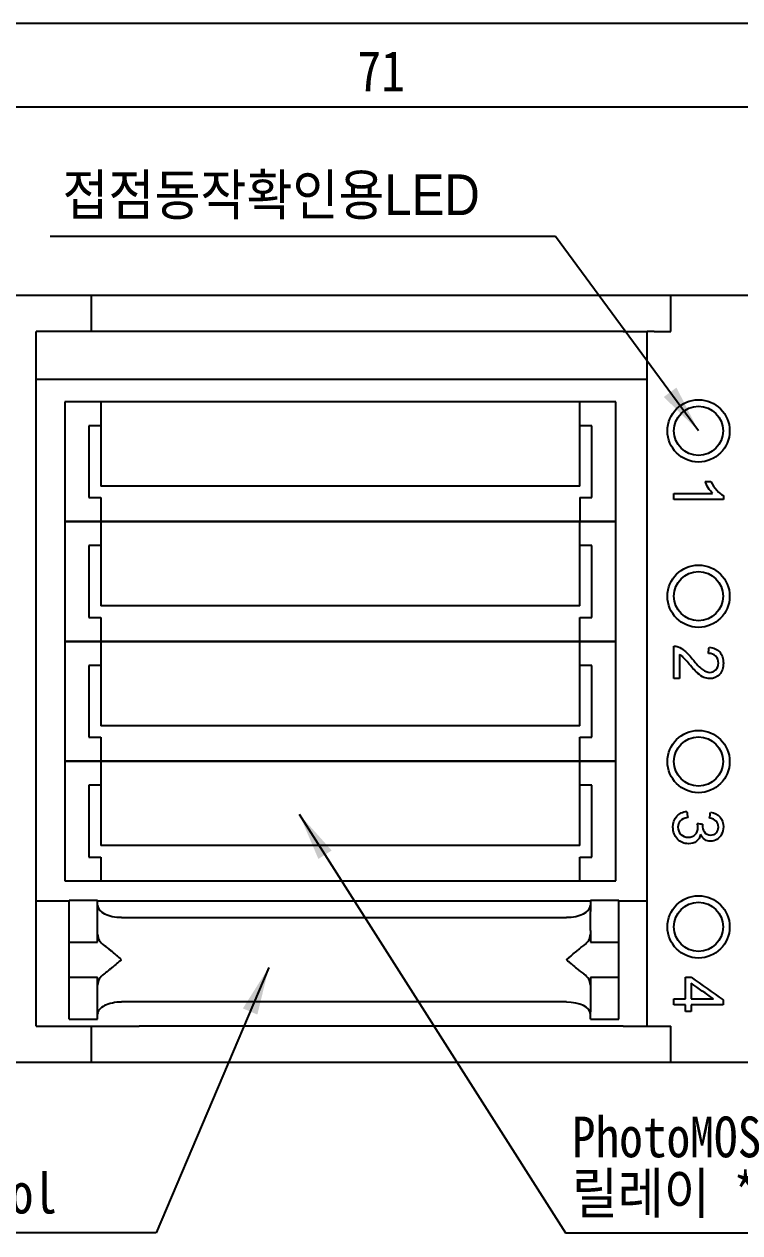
# Model space of a CAD drawing. Header units: millimetres. Extents: x 3555 to 3968, y -1583 to -1296.
# Drawn here: x 3675.2 to 3705.1, y -1439.3 to -1388.8 of the extents above; entities that cross this region are included whole.
import ezdxf

# ---------------------------------------------------------------- set-up
doc = ezdxf.new("R2010")
doc.units = ezdxf.units.MM
doc.styles.add('굴림', font='', dxfattribs={"width": 0.9})
doc.styles.get('굴림').set_extended_font_data('GulimChe')
doc.dimstyles.new('ISO-25', dxfattribs={"dimtxt": 1.7, "dimasz": 2, "dimexe": 1.25, "dimexo": 2, "dimtad": 1, "dimzin": 9, "dimdsep": 46, "dimtxsty": '굴림', "dimcen": 2.5, "dimclrd": 4, "dimclre": 4, "dimclrt": 4, "dimadec": 0, "dimazin": 0, "dimtfac": 1, "dimtmove": 0, "dimatfit": 3, "dimfxl": 1, "dimarcsym": 0})

# ---------------------------------------------------------------- blocks, each defined once
blk = doc.blocks.new('*D31')
at = {"color": 4, "lineweight": -2, "ltscale": 0.3, "transparency": 16777216}
for p, q in [((3654.629, -1398.173), (3654.629, -1391.054)), ((3725.629, -1398.173), (3725.629, -1391.054)), ((3656.629, -1392.304), (3723.629, -1392.304))]:
    blk.add_line(p, q, dxfattribs=at)
at = {"color": 4, "ltscale": 0.3, "transparency": 16777216}
for points in [[(3656.629, -1391.971), (3656.629, -1392.638), (3654.629, -1392.304)], [(3723.629, -1391.971), (3723.629, -1392.638), (3725.629, -1392.304)]]:
    blk.add_solid(points, dxfattribs=at)
at = {"layer": 'DEFPOINTS', "color": 0, "ltscale": 0.3, "transparency": 16777216}
for p in [(3725.629, -1392.304), (3654.629, -1400.173), (3725.629, -1400.173)]:
    blk.add_point(p, dxfattribs=at)
at = {"color": 4, "ltscale": 0.3, "transparency": 16777216, "insert": (3690.129, -1390.807), "char_height": 1.7, "attachment_point": 5, "style": '굴림'}
blk.add_mtext('71', dxfattribs=at)
blk = doc.blocks.new('*D32')
at = {"color": 4, "lineweight": -2, "ltscale": 0.3, "transparency": 16777216}
for p, q in [((3650.129, -1398.173), (3650.129, -1387.554)), ((3730.129, -1399.073), (3730.129, -1387.554)), ((3652.129, -1388.804), (3728.129, -1388.804))]:
    blk.add_line(p, q, dxfattribs=at)
at = {"color": 4, "ltscale": 0.3, "transparency": 16777216}
for points in [[(3652.129, -1388.471), (3652.129, -1389.138), (3650.129, -1388.804)], [(3728.129, -1388.471), (3728.129, -1389.138), (3730.129, -1388.804)]]:
    blk.add_solid(points, dxfattribs=at)
at = {"layer": 'DEFPOINTS', "color": 0, "ltscale": 0.3, "transparency": 16777216}
for p in [(3730.129, -1388.804), (3650.129, -1400.173), (3730.129, -1401.073)]:
    blk.add_point(p, dxfattribs=at)
at = {"color": 4, "ltscale": 0.3, "transparency": 16777216, "insert": (3690.129, -1387.111), "char_height": 1.7, "attachment_point": 5, "style": '굴림'}
blk.add_mtext('80{\\W1;(중판취부 Hole)}', dxfattribs=at)
blk = doc.blocks.new('*D33')
at = {"color": 4, "lineweight": -2, "ltscale": 0.3, "transparency": 16777216}
for p, q in [((3646.379, -1398.173), (3646.379, -1384.054)), ((3734.379, -1400.173), (3734.379, -1384.054)), ((3648.379, -1385.304), (3732.379, -1385.304))]:
    blk.add_line(p, q, dxfattribs=at)
at = {"color": 4, "ltscale": 0.3, "transparency": 16777216}
for points in [[(3648.379, -1384.971), (3648.379, -1385.638), (3646.379, -1385.304)], [(3732.379, -1384.971), (3732.379, -1385.638), (3734.379, -1385.304)]]:
    blk.add_solid(points, dxfattribs=at)
at = {"layer": 'DEFPOINTS', "color": 0, "ltscale": 0.3, "transparency": 16777216}
for p in [(3734.379, -1385.304), (3646.379, -1400.173), (3734.379, -1402.173)]:
    blk.add_point(p, dxfattribs=at)
at = {"color": 4, "ltscale": 0.3, "transparency": 16777216, "insert": (3690.379, -1383.81), "char_height": 1.7, "attachment_point": 5, "style": '굴림'}
blk.add_mtext('88', dxfattribs=at)

msp = doc.modelspace()

# ---------------------------------------------------------------- linework, layer by layer
for p, q in [((3732.379, -1400.173), (3654.629, -1400.173)), ((3678.029, -1400.173), (3678.029, -1401.673)), ((3702.229, -1401.673), (3702.229, -1400.173)), ((3677.729, -1401.673), (3675.729, -1401.673)), ((3675.729, -1430.673), (3675.729, -1401.673)), ((3678.029, -1401.673), (3677.729, -1401.673)), ((3680.029, -1401.673), (3678.029, -1401.673)), ((3700.229, -1401.673), (3680.029, -1401.673)), ((3700.229, -1401.673), (3701.229, -1401.673)), ((3701.529, -1401.673), (3701.229, -1401.673)), ((3701.229, -1430.673), (3701.229, -1401.673)), ((3701.529, -1401.673), (3702.229, -1401.673)), ((3701.229, -1403.673), (3675.729, -1403.673)), ((3678.429, -1408.608), (3678.429, -1409.608)), ((3698.429, -1408.608), (3698.429, -1409.608)), ((3675.729, -1425.443), (3677.104, -1425.443)), ((3677.104, -1425.713), (3677.104, -1425.413)), ((3677.104, -1425.413), (3678.294, -1425.413)), ((3678.294, -1425.713), (3678.294, -1425.413)), ((3678.294, -1425.443), (3698.864, -1425.443)), ((3698.864, -1425.413), (3698.864, -1425.713)), ((3698.864, -1425.413), (3700.054, -1425.413)), ((3700.053, -1425.443), (3701.229, -1425.443)), ((3700.054, -1425.713), (3700.054, -1425.413)), ((3677.104, -1425.887), (3677.104, -1425.713)), ((3677.104, -1426.668), (3677.104, -1425.887)), ((3678.294, -1425.887), (3678.294, -1425.713)), ((3678.294, -1426.668), (3678.294, -1425.887)), ((3698.864, -1425.713), (3698.864, -1425.887)), ((3698.864, -1426.668), (3698.864, -1425.887)), ((3700.054, -1425.887), (3700.054, -1425.713)), ((3700.054, -1426.668), (3700.054, -1425.887)), ((3697.864, -1426.143), (3679.294, -1426.143)), ((3677.104, -1427.168), (3677.104, -1426.668)), ((3678.294, -1427.168), (3678.294, -1426.668)), ((3698.864, -1426.668), (3698.864, -1427.168)), ((3700.054, -1427.168), (3700.054, -1426.668)), ((3677.104, -1427.296), (3677.104, -1427.168)), ((3677.104, -1427.168), (3678.294, -1427.168)), ((3677.104, -1428.489), (3677.104, -1427.296)), ((3698.864, -1427.168), (3700.054, -1427.168)), ((3700.054, -1427.296), (3700.054, -1427.168)), ((3700.054, -1428.489), (3700.054, -1427.296)), ((3677.104, -1428.618), (3677.104, -1428.489)), ((3700.054, -1428.618), (3700.054, -1428.489)), ((3677.104, -1429.117), (3677.104, -1428.618)), ((3677.104, -1428.618), (3678.294, -1428.618)), ((3678.294, -1429.117), (3678.294, -1428.618)), ((3698.864, -1428.618), (3698.864, -1429.117)), ((3698.864, -1428.618), (3700.054, -1428.618)), ((3700.054, -1429.117), (3700.054, -1428.618)), ((3677.104, -1429.898), (3677.104, -1429.117)), ((3678.294, -1429.898), (3678.294, -1429.117)), ((3698.864, -1429.117), (3698.864, -1429.898)), ((3700.054, -1429.898), (3700.054, -1429.117)), ((3677.104, -1430.073), (3677.104, -1429.898)), ((3677.104, -1430.373), (3677.104, -1430.073)), ((3678.294, -1430.073), (3678.294, -1429.898)), ((3678.294, -1430.373), (3678.294, -1430.073)), ((3679.294, -1429.643), (3697.864, -1429.643)), ((3698.864, -1429.898), (3698.864, -1430.073)), ((3698.864, -1430.373), (3698.864, -1430.073)), ((3700.054, -1430.073), (3700.054, -1429.898)), ((3700.054, -1430.373), (3700.054, -1430.073)), ((3677.104, -1430.373), (3678.294, -1430.373)), ((3698.864, -1430.373), (3700.054, -1430.373)), ((3675.729, -1430.673), (3677.729, -1430.673)), ((3677.729, -1430.673), (3678.029, -1430.673)), ((3678.029, -1430.673), (3680.029, -1430.673)), ((3678.029, -1430.673), (3678.029, -1432.173)), ((3700.229, -1430.673), (3680.029, -1430.673)), ((3700.229, -1430.673), (3701.229, -1430.673)), ((3701.229, -1430.673), (3701.529, -1430.673)), ((3701.529, -1430.673), (3702.229, -1430.673)), ((3702.229, -1432.173), (3702.229, -1430.673)), ((3648.379, -1432.173), (3725.629, -1432.173))]:
    msp.add_line(p, q)
at = {"color": 0, "lineweight": 25}
for p, q in [((3699.929, -1404.608), (3676.929, -1404.608)), ((3676.929, -1404.608), (3676.929, -1409.608)), ((3678.429, -1404.608), (3678.429, -1408.128)), ((3698.429, -1408.128), (3698.429, -1404.608)), ((3699.929, -1409.608), (3699.929, -1404.608)), ((3677.929, -1405.608), (3677.929, -1408.608)), ((3678.429, -1405.608), (3677.929, -1405.608)), ((3698.929, -1405.608), (3698.429, -1405.608)), ((3698.929, -1408.608), (3698.929, -1405.608)), ((3698.429, -1408.128), (3678.429, -1408.128)), ((3677.929, -1408.608), (3678.429, -1408.608)), ((3698.429, -1408.608), (3698.929, -1408.608)), ((3699.929, -1409.608), (3676.929, -1409.608)), ((3676.929, -1409.608), (3699.929, -1409.608)), ((3676.929, -1409.608), (3676.929, -1414.608)), ((3678.429, -1409.608), (3678.429, -1411.608)), ((3678.429, -1409.608), (3678.429, -1413.128)), ((3698.429, -1411.608), (3698.429, -1409.608)), ((3698.429, -1413.128), (3698.429, -1409.608)), ((3699.929, -1414.608), (3699.929, -1409.608)), ((3677.929, -1410.608), (3677.929, -1413.608)), ((3678.429, -1410.608), (3677.929, -1410.608)), ((3698.929, -1410.608), (3698.429, -1410.608)), ((3698.929, -1413.608), (3698.929, -1410.608)), ((3698.429, -1413.128), (3678.429, -1413.128)), ((3677.929, -1413.608), (3678.429, -1413.608)), ((3678.429, -1413.608), (3678.429, -1414.608)), ((3698.429, -1413.608), (3698.929, -1413.608)), ((3698.429, -1414.608), (3698.429, -1413.608)), ((3676.929, -1414.608), (3699.929, -1414.608)), ((3699.929, -1414.608), (3676.929, -1414.608)), ((3676.929, -1414.608), (3676.929, -1419.608)), ((3678.429, -1414.608), (3678.429, -1416.608)), ((3678.429, -1414.608), (3678.429, -1418.128)), ((3698.429, -1416.608), (3698.429, -1414.608)), ((3698.429, -1418.128), (3698.429, -1414.608)), ((3699.929, -1419.608), (3699.929, -1414.608)), ((3677.929, -1415.608), (3677.929, -1418.608)), ((3678.429, -1415.608), (3677.929, -1415.608)), ((3698.929, -1415.608), (3698.429, -1415.608)), ((3698.929, -1418.608), (3698.929, -1415.608)), ((3698.429, -1418.128), (3678.429, -1418.128)), ((3677.929, -1418.608), (3678.429, -1418.608)), ((3678.429, -1418.608), (3678.429, -1419.608)), ((3698.429, -1418.608), (3698.929, -1418.608)), ((3698.429, -1419.608), (3698.429, -1418.608)), ((3676.929, -1419.608), (3699.929, -1419.608)), ((3699.929, -1419.608), (3676.929, -1419.608)), ((3676.929, -1419.608), (3676.929, -1424.608)), ((3678.429, -1419.608), (3678.429, -1421.608)), ((3678.429, -1419.608), (3678.429, -1423.128)), ((3698.429, -1421.608), (3698.429, -1419.608)), ((3698.429, -1423.128), (3698.429, -1419.608)), ((3699.929, -1424.608), (3699.929, -1419.608)), ((3677.929, -1420.608), (3677.929, -1423.608)), ((3678.429, -1420.608), (3677.929, -1420.608)), ((3698.929, -1420.608), (3698.429, -1420.608)), ((3698.929, -1423.608), (3698.929, -1420.608)), ((3698.429, -1423.128), (3678.429, -1423.128)), ((3677.929, -1423.608), (3678.429, -1423.608)), ((3678.429, -1423.608), (3678.429, -1424.608)), ((3698.429, -1423.608), (3698.929, -1423.608)), ((3698.429, -1424.608), (3698.429, -1423.608)), ((3676.929, -1424.608), (3699.929, -1424.608))]:
    msp.add_line(p, q, dxfattribs=at)
at = {"lineweight": 25, "ltscale": 0.25}
msp.add_line((3678.429, -1414.608), (3698.429, -1414.608), dxfattribs=at)
msp.add_line((3678.429, -1414.608), (3698.429, -1414.608), dxfattribs=at)
for centre, radius in [((3703.379, -1405.823), 1.3), ((3703.379, -1405.823), 1.025), ((3703.379, -1412.723), 1.3), ((3703.379, -1412.723), 1.025), ((3703.379, -1419.623), 1.3), ((3703.379, -1419.623), 1.025), ((3703.379, -1426.523), 1.3), ((3703.379, -1426.523), 1.025)]:
    msp.add_circle(centre, radius)
for centre, ratio, start_param, end_param in [((3679.294, -1425.63), 0.493056, 3.141593, 4.712389), ((3697.864, -1425.63), 0.493056, 4.712389, 6.283185), ((3679.294, -1426.834), 0.676254, 3.141593, 3.893912), ((3697.864, -1426.834), 0.676254, 5.530866, 6.283185), ((3679.294, -1428.951), 0.676254, 2.389273, 3.141593), ((3697.864, -1428.951), 0.676254, 0, 0.75232), ((3679.294, -1430.156), 0.493056, 1.570796, 3.141593), ((3697.864, -1430.156), 0.493056, 0, 1.570796)]:
    msp.add_ellipse(centre, major_axis=(1, 0), ratio=ratio, start_param=start_param, end_param=end_param)
for points in [[(3703.656, -1407.931), (3703.737, -1407.931), (3703.818, -1407.931), (3703.9, -1407.931)], [(3702.349, -1408.436), (3702.886, -1408.436), (3703.423, -1408.436), (3703.96, -1408.436)], [(3702.349, -1408.689), (3702.349, -1408.605), (3702.349, -1408.52), (3702.349, -1408.436)], [(3704.417, -1408.689), (3703.728, -1408.689), (3703.038, -1408.689), (3702.349, -1408.689)], [(3704.417, -1408.526), (3704.417, -1408.58), (3704.417, -1408.635), (3704.417, -1408.689)], [(3702.349, -1414.803), (3702.41, -1414.801), (3702.469, -1414.811), (3702.525, -1414.832)], [(3702.349, -1416.164), (3702.349, -1415.71), (3702.349, -1415.256), (3702.349, -1414.803)], [(3703.795, -1415.11), (3703.803, -1415.024), (3703.812, -1414.937), (3703.821, -1414.851)], [(3702.592, -1415.154), (3702.592, -1415.491), (3702.592, -1415.827), (3702.592, -1416.164)], [(3702.592, -1416.164), (3702.511, -1416.164), (3702.43, -1416.164), (3702.349, -1416.164)], [(3702.474, -1421.909), (3702.582, -1421.79), (3702.722, -1421.722), (3702.893, -1421.705)], [(3702.893, -1421.705), (3702.904, -1421.789), (3702.915, -1421.874), (3702.927, -1421.958)], [(3703.838, -1421.983), (3703.853, -1421.899), (3703.868, -1421.815), (3703.883, -1421.73)], [(3703.324, -1422.204), (3703.398, -1422.213), (3703.472, -1422.222), (3703.546, -1422.232)], [(3702.842, -1428.629), (3702.92, -1428.629), (3702.997, -1428.629), (3703.074, -1428.629)], [(3702.842, -1429.523), (3702.842, -1429.225), (3702.842, -1428.927), (3702.842, -1428.629)], [(3703.074, -1428.629), (3703.519, -1428.943), (3703.963, -1429.256), (3704.408, -1429.569)], [(3703.074, -1428.878), (3703.074, -1429.093), (3703.074, -1429.308), (3703.074, -1429.523)], [(3704.002, -1429.523), (3703.693, -1429.308), (3703.383, -1429.093), (3703.074, -1428.878)], [(3702.349, -1429.776), (3702.349, -1429.691), (3702.349, -1429.607), (3702.349, -1429.523)], [(3702.349, -1429.523), (3702.514, -1429.523), (3702.678, -1429.523), (3702.842, -1429.523)], [(3703.074, -1429.523), (3703.383, -1429.523), (3703.693, -1429.523), (3704.002, -1429.523)], [(3704.408, -1429.569), (3704.408, -1429.638), (3704.408, -1429.707), (3704.408, -1429.776)], [(3702.842, -1429.776), (3702.678, -1429.776), (3702.514, -1429.776), (3702.349, -1429.776)], [(3702.842, -1430.054), (3702.842, -1429.961), (3702.842, -1429.868), (3702.842, -1429.776)], [(3703.074, -1430.054), (3702.997, -1430.054), (3702.92, -1430.054), (3702.842, -1430.054)], [(3703.074, -1429.776), (3703.074, -1429.868), (3703.074, -1429.961), (3703.074, -1430.054)], [(3704.408, -1429.776), (3703.963, -1429.776), (3703.519, -1429.776), (3703.074, -1429.776)]]:
    msp.add_open_spline(points, degree=3)
for points, knots in [([(3703.96, -1408.436), (3703.902, -1408.375), (3703.844, -1408.296), (3703.728, -1408.097), (3703.684, -1408.009), (3703.656, -1407.931)], [0, 0, 0, 0, 0.499419, 0.499419, 1, 1, 1, 1]), ([(3703.9, -1407.931), (3703.966, -1408.072), (3704.047, -1408.195), (3704.235, -1408.407), (3704.328, -1408.482), (3704.417, -1408.526)], [0, 0, 0, 0, 0.500072, 0.500072, 1, 1, 1, 1]), ([(3702.525, -1414.832), (3702.617, -1414.867), (3702.708, -1414.922), (3702.889, -1415.075), (3702.992, -1415.186), (3703.294, -1415.553), (3703.44, -1415.704), (3703.654, -1415.862), (3703.755, -1415.901), (3703.951, -1415.901), (3704.035, -1415.866), (3704.173, -1415.723), (3704.208, -1415.629), (3704.208, -1415.392), (3704.171, -1415.295), (3704.025, -1415.148), (3703.924, -1415.111), (3703.795, -1415.11)], [0, 0, 0, 0, 0.08408, 0.08408, 0.16816, 0.16816, 0.299097, 0.299097, 0.430145, 0.430145, 0.568433, 0.568433, 0.706213, 0.706213, 0.852843, 0.852843, 1, 1, 1, 1]), ([(3703.821, -1414.851), (3704.015, -1414.869), (3704.163, -1414.935), (3704.366, -1415.167), (3704.417, -1415.324), (3704.417, -1415.717), (3704.362, -1415.873), (3704.143, -1416.104), (3704.007, -1416.161), (3703.762, -1416.161), (3703.681, -1416.144), (3703.522, -1416.077), (3703.439, -1416.021), (3703.263, -1415.864), (3703.142, -1415.734), (3702.86, -1415.401), (3702.774, -1415.304), (3702.683, -1415.218), (3702.638, -1415.182), (3702.592, -1415.154)], [0, 0, 0, 0, 0.155156, 0.155156, 0.310712, 0.310712, 0.467944, 0.467944, 0.625177, 0.625177, 0.705585, 0.705585, 0.785994, 0.785994, 0.866164, 0.866164, 0.932888, 0.932888, 1, 1, 1, 1]), ([(3703.464, -1422.669), (3703.436, -1422.791), (3703.378, -1422.885), (3703.201, -1423.02), (3703.09, -1423.053), (3702.777, -1423.053), (3702.625, -1422.988), (3702.375, -1422.726), (3702.313, -1422.56), (3702.313, -1422.179), (3702.367, -1422.029), (3702.474, -1421.909)], [0, 0, 0, 0, 0.168224, 0.168224, 0.336447, 0.336447, 0.564751, 0.564751, 0.793512, 0.793512, 1, 1, 1, 1]), ([(3702.927, -1421.958), (3702.783, -1421.987), (3702.68, -1422.036), (3702.554, -1422.176), (3702.522, -1422.261), (3702.522, -1422.48), (3702.563, -1422.58), (3702.728, -1422.744), (3702.83, -1422.785), (3703.068, -1422.785), (3703.164, -1422.747), (3703.314, -1422.596), (3703.352, -1422.499), (3703.352, -1422.334), (3703.343, -1422.275), (3703.324, -1422.204)], [0, 0, 0, 0, 0.142654, 0.142654, 0.284718, 0.284718, 0.452071, 0.452071, 0.618354, 0.618354, 0.776719, 0.776719, 0.935085, 0.935085, 1, 1, 1, 1]), ([(3703.883, -1421.73), (3704.052, -1421.761), (3704.184, -1421.831), (3704.37, -1422.051), (3704.417, -1422.187), (3704.417, -1422.462), (3704.392, -1422.566), (3704.297, -1422.755), (3704.23, -1422.827), (3704.064, -1422.928), (3703.975, -1422.952), (3703.792, -1422.952), (3703.711, -1422.929), (3703.566, -1422.833), (3703.508, -1422.762), (3703.464, -1422.669)], [0, 0, 0, 0, 0.185789, 0.185789, 0.371578, 0.371578, 0.500248, 0.500248, 0.628639, 0.628639, 0.75667, 0.75667, 0.878229, 0.878229, 1, 1, 1, 1]), ([(3703.546, -1422.232), (3703.544, -1422.249), (3703.543, -1422.262), (3703.543, -1422.38), (3703.571, -1422.477), (3703.683, -1422.65), (3703.77, -1422.693), (3703.98, -1422.693), (3704.056, -1422.661), (3704.179, -1422.536), (3704.209, -1422.455), (3704.209, -1422.257), (3704.178, -1422.175), (3704.054, -1422.044), (3703.962, -1422.002), (3703.838, -1421.983)], [0, 0, 0, 0, 0.018681, 0.018681, 0.209227, 0.209227, 0.399488, 0.399488, 0.550326, 0.550326, 0.701163, 0.701163, 0.851199, 0.851199, 1, 1, 1, 1]), ([(3679.294, -1427.893), (3679.286, -1427.886), (3679.278, -1427.879), (3679.261, -1427.865), (3679.237, -1427.845), (3679.181, -1427.797), (3679.133, -1427.756), (3679.038, -1427.676), (3678.975, -1427.623), (3678.881, -1427.546), (3678.85, -1427.52), (3678.79, -1427.471), (3678.76, -1427.447), (3678.701, -1427.401), (3678.673, -1427.378), (3678.631, -1427.346), (3678.617, -1427.336), (3678.59, -1427.315), (3678.577, -1427.306), (3678.564, -1427.296)], [0, 0, 0, 0, 0.03125, 0.03125, 0.0625, 0.125, 0.25, 0.25, 0.5, 0.5, 0.625, 0.625, 0.75, 0.75, 0.875, 0.875, 0.9375, 0.9375, 1, 1, 1, 1]), ([(3697.864, -1427.893), (3697.872, -1427.886), (3697.88, -1427.879), (3697.896, -1427.865), (3697.92, -1427.845), (3697.945, -1427.824), (3697.993, -1427.783), (3698.025, -1427.756), (3698.121, -1427.675), (3698.184, -1427.622), (3698.277, -1427.545), (3698.307, -1427.52), (3698.353, -1427.483), (3698.368, -1427.471), (3698.398, -1427.447), (3698.413, -1427.435), (3698.457, -1427.4), (3698.485, -1427.378), (3698.541, -1427.335), (3698.568, -1427.315), (3698.594, -1427.296)], [0, 0, 0, 0, 0.03125, 0.03125, 0.0625, 0.125, 0.125, 0.25, 0.25, 0.5, 0.5, 0.625, 0.625, 0.6875, 0.6875, 0.75, 0.75, 0.875, 0.875, 1, 1, 1, 1]), ([(3679.294, -1427.893), (3679.286, -1427.899), (3679.278, -1427.906), (3679.261, -1427.92), (3679.237, -1427.941), (3679.213, -1427.961), (3679.164, -1428.003), (3679.132, -1428.03), (3679.036, -1428.11), (3678.974, -1428.163), (3678.881, -1428.24), (3678.85, -1428.265), (3678.804, -1428.302), (3678.789, -1428.315), (3678.759, -1428.339), (3678.745, -1428.35), (3678.701, -1428.385), (3678.672, -1428.407), (3678.617, -1428.45), (3678.59, -1428.47), (3678.564, -1428.489)], [0, 0, 0, 0, 0.03125, 0.03125, 0.0625, 0.125, 0.125, 0.25, 0.25, 0.5, 0.5, 0.625, 0.625, 0.6875, 0.6875, 0.75, 0.75, 0.875, 0.875, 1, 1, 1, 1]), ([(3697.864, -1427.893), (3697.872, -1427.899), (3697.88, -1427.906), (3697.896, -1427.92), (3697.92, -1427.941), (3697.945, -1427.961), (3697.993, -1428.003), (3698.025, -1428.03), (3698.121, -1428.11), (3698.184, -1428.163), (3698.277, -1428.24), (3698.307, -1428.265), (3698.353, -1428.302), (3698.368, -1428.315), (3698.398, -1428.339), (3698.413, -1428.35), (3698.457, -1428.385), (3698.485, -1428.407), (3698.541, -1428.45), (3698.568, -1428.47), (3698.594, -1428.489)], [0, 0, 0, 0, 0.03125, 0.03125, 0.0625, 0.125, 0.125, 0.25, 0.25, 0.5, 0.5, 0.625, 0.625, 0.6875, 0.6875, 0.75, 0.75, 0.875, 0.875, 1, 1, 1, 1])]:
    msp.add_open_spline(points, degree=3, knots=knots)

# ---------------------------------------------------------------- texts
at = {"color": 4, "char_height": 1.7, "attachment_point": 7, "style": '굴림'}
for s, insert in [('{\\fGulimChe|b0|i0|c129|p49;접점동작확인용\\fﾱﾼﾸﾲￃﾼ|b0|i0|c129|p49;LED}', (3676.828, -1396.999)), ('PhotoMOS', (3698.091, -1436.167)), ('{\\fGulimChe|b0|i0|c129|p49;릴레이 교체용 Tool}', (3659.155, -1438.667)), ('릴레이 * 4', (3698.091, -1438.667))]:
    msp.add_mtext(s, dxfattribs=dict(at, insert=insert))

# ---------------------------------------------------------------- dimensions: what is measured, and where the dimension line sits
at = {"ltscale": 0.3}
for base, p1, p2, picture, middle in [((3734.379, -1385.304), (3646.379, -1400.173), (3734.379, -1402.173), '*D33', (3690.379, -1383.81)), ((3725.629, -1392.304), (3654.629, -1400.173), (3725.629, -1400.173), '*D31', (3690.129, -1390.807))]:
    dim = msp.add_linear_dim(base=base, p1=p1, p2=p2, dimstyle='ISO-25', override={"dimasz": 2}, dxfattribs=at)
    dim.commit()
    dim.dimension.update_dxf_attribs({"geometry": picture, "text_midpoint": middle})
dim = msp.add_linear_dim(base=(3730.129, -1388.804), p1=(3650.129, -1400.173), p2=(3730.129, -1401.073), text='<>{\\W1;(중판취부 Hole)}', dimstyle='ISO-25', override={"dimasz": 2}, dxfattribs=at)
dim.commit()
dim.dimension.update_dxf_attribs({"geometry": '*D32', "text_midpoint": (3690.129, -1387.111)})

# ---------------------------------------------------------------- leaders
for points, override in [([(3703.379, -1405.823), (3697.415, -1397.713), (3676.308, -1397.713)], {"dimgap": 0.625, "dimtad": 0}), ([(3686.714, -1421.823), (3697.832, -1439.292), (3708.994, -1439.292)], {"dimasz": 2}), ([(3685.443, -1428.213), (3680.742, -1439.292), (3658.896, -1439.292)], {"dimasz": 2})]:
    msp.add_leader(points, dimstyle='ISO-25', override=override, dxfattribs=at)

doc.saveas('drawing.dxf')
